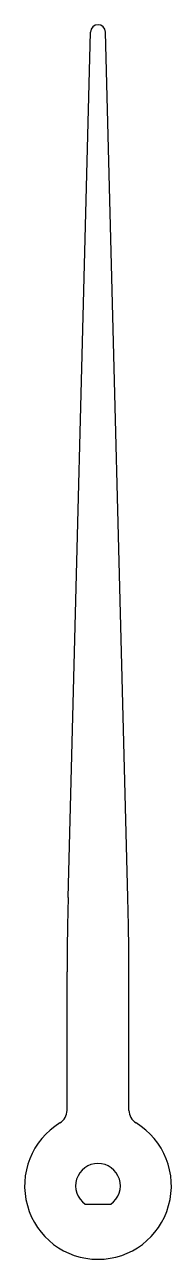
# Model space of a CAD drawing. Header units: millimetres. Extents: x -10 to 10, y -10 to 158.
import ezdxf

# ---------------------------------------------------------------- set-up
doc = ezdxf.new("R2010")
doc.units = ezdxf.units.MM

msp = doc.modelspace()

# ---------------------------------------------------------------- linework, layer by layer
at = {"color": 7, "linetype": 'Continuous'}
for p, q in [((-4.05, 39.23), (-1, 156.98)), ((4.05, 39.23), (1, 156.98)), ((-4.22, 10.26), (-4.22, 29.11)), ((4.22, 10.26), (4.22, 29.11)), ((-1.75, -2.5), (1.75, -2.5))]:
    msp.add_line(p, q, dxfattribs=at)
for centre, radius, start, end in [((0, 156.98), 1, 0, 180), ((297.78, 29.11), 302, 178.0804, 180), ((-297.78, 29.11), 302, 0, 1.9196), ((-6.22, 10.26), 2, 301.21, 0), ((6.22, 10.26), 2, 180, 238.79), ((0, 0), 10, 121.21, 58.79), ((0, 0), 3.05, 304.948, 235.052)]:
    msp.add_arc(centre, radius, start, end, dxfattribs=at)

doc.saveas('drawing.dxf')
